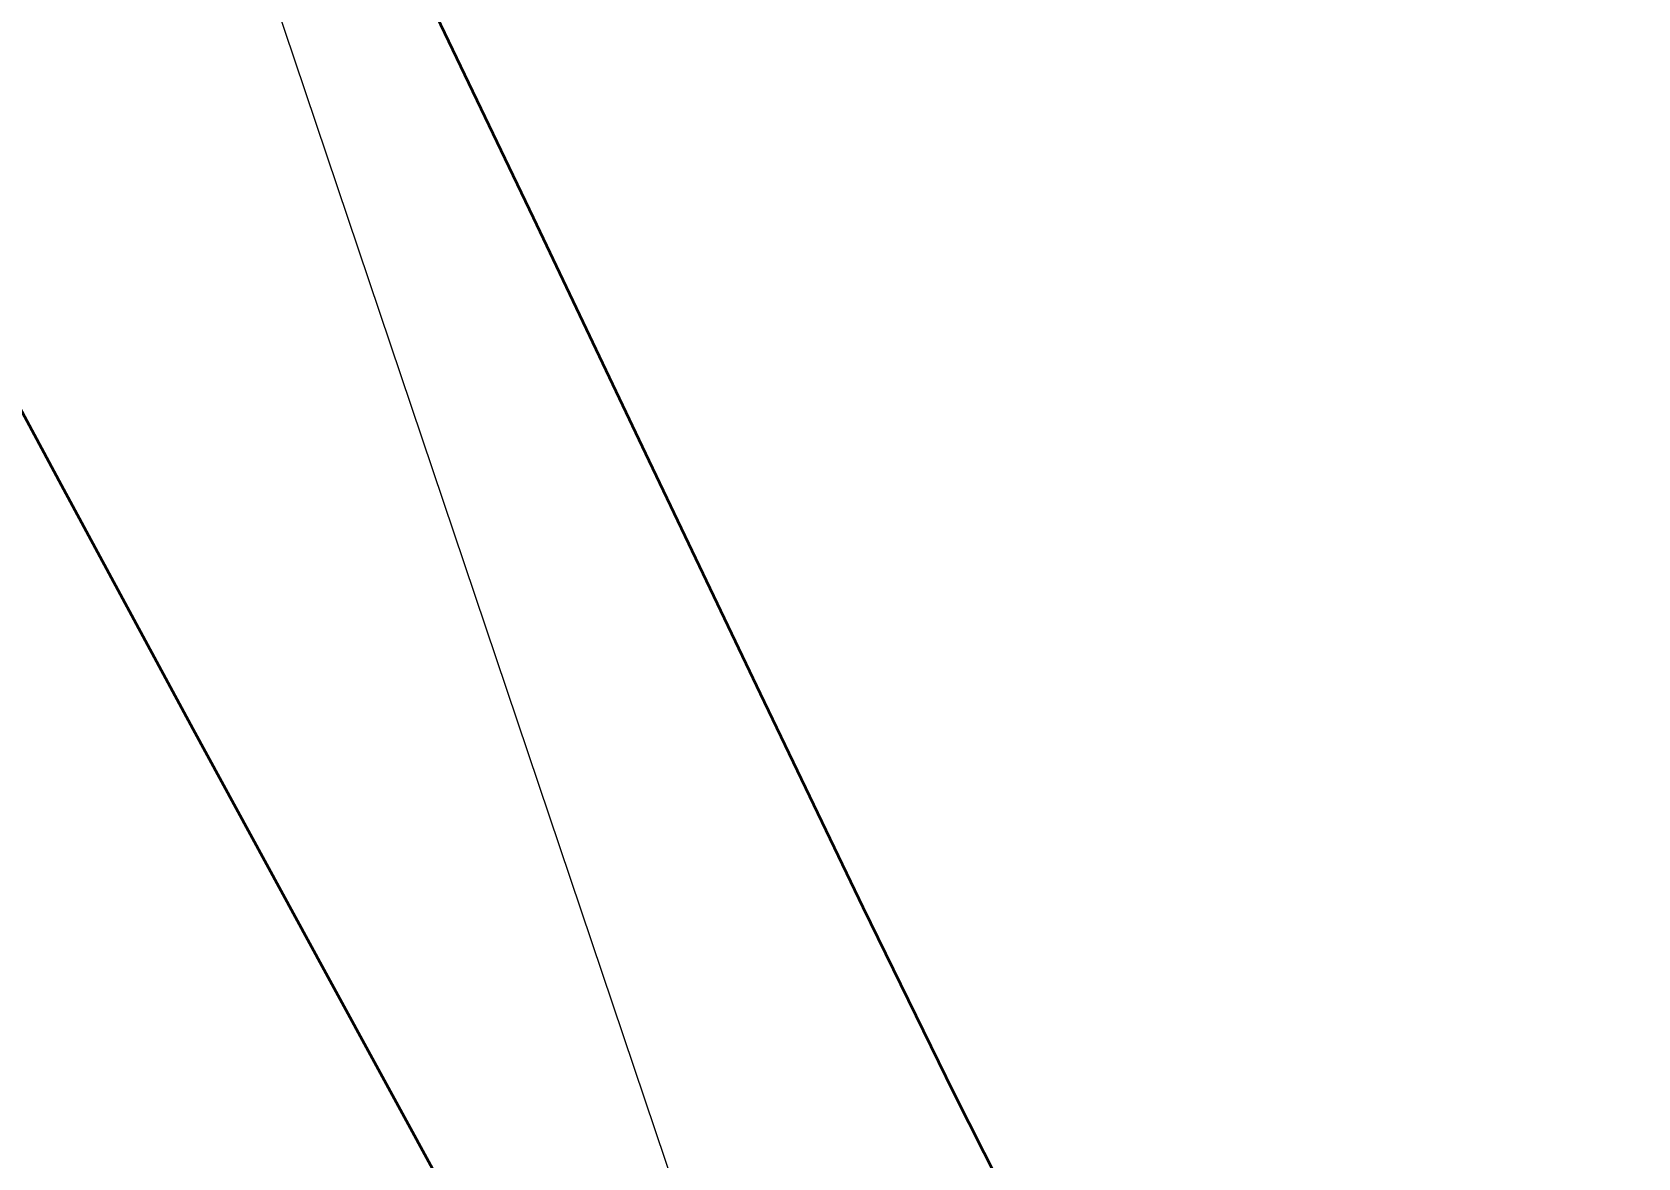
# Model space of a CAD drawing. Header units: millimetres. Extents: x 563604 to 809435, y 2337 to 1331933.
# Drawn here: x 736215 to 741811, y 1252899 to 1256821 of the extents above; entities that cross this region are included whole.
import ezdxf

# ---------------------------------------------------------------- set-up
doc = ezdxf.new("R2010")
doc.units = ezdxf.units.MM
for name, color, linetype, lineweight in [('A-ANNO-DIMS', 211, 'Continuous', 9), ('A-ANNO-DIMS-340', 211, 'Continuous', 9), ('DM CAI-1', 9, 'Continuous', 35), ('MEP DUONG NHUA-1', 253, 'Continuous', 9), ('NCV_TKCS_HIEN TRANG_251226_dwg-1', 253, 'Continuous', 9)]:
    doc.layers.add(name, color=color, linetype=linetype, lineweight=lineweight)
doc.styles.add('Arial_2', font='arial_0.ttf', dxfattribs={"width": 0.9, "height": 1360})
doc.dimstyles.new('1_Dim_chi_tiet_khu_đất_1', dxfattribs={"dimscale": 304.8, "dimtxt": 1387.552784, "dimasz": 1.338583, "dimexe": 1.115486, "dimexo": 0.0625, "dimgap": 0.111549, "dimtad": 1, "dimdec": 0, "dimrnd": 5, "dimzin": 0, "dimdsep": 46, "dimtxsty": 'Arial_2', "dimblk1": 'OBLIQUE', "dimblk2": 'OBLIQUE', "dimsah": 1, "dimcen": 0.09, "dimdle": 1.115486, "dimazin": 0, "dimtfac": 1, "dimtdec": 4, "dimtix": 1, "dimtmove": 0, "dimatfit": 3, "dimfxl": 3.346457, "dimfxlon": 1, "dimtvp": 1, "dimtolj": 1, "dimtzin": 0, "dimarcsym": 2})

# ---------------------------------------------------------------- blocks, each defined once
blk = doc.blocks.new('NCV_TKCS_HIEN TRANG_251226_dwg-1595164-TỔNG THỂ_HIỆN TRẠNG KHU ĐẤT')
at = {"layer": 'DM CAI-1', "flags": 128}
for points in [[(739115.4, 1248735.4), (739161.6, 1249076.4), (739193.2, 1249350.8), (739203.5, 1249578.3), (739185.2, 1249784.8), (739130.7, 1249996.6), (739032.8, 1250239.5), (738884.2, 1250539.7), (738677.4, 1250923.2), (738405, 1251416.1), (738063.9, 1252034.8), (737667.2, 1252757.8), (737232.2, 1253554.1), (736776.4, 1254392.6), (736317, 1255242), (735871.4, 1256071.5), (735456.9, 1256849.8)], [(737553.1, 1257024.7), (737960.6, 1256175.3), (738364.5, 1255328.8), (738751.9, 1254517.1), (739110.1, 1253772.3), (739426.2, 1253126.3), (739690.8, 1252603.1)]]:
    blk.add_lwpolyline(points, dxfattribs=at)
at = {"layer": 'MEP DUONG NHUA-1', "flags": 128}
blk.add_lwpolyline([(716231.5, 1321591.7), (717133.5, 1319975.5), (720696.1, 1309813.7), (723366.6, 1301357.1), (725670.4, 1294397), (733749.3, 1266649), (735367.7, 1261954.8), (739458.1, 1249812.8), (743658, 1235750.6), (749920.1, 1214169.6), (754437.4, 1199109), (756928.6, 1191184.1), (760666.8, 1178214.1), (762672.6, 1171661.4), (768012.8, 1151455.6)], dxfattribs=at)
blk = doc.blocks.new('DIMBLOCK1-TỔNG THỂ_HIỆN TRẠNG KHU ĐẤT')
at = {"layer": 'A-ANNO-DIMS-340'}
for p, q in [((741408.5, 1206190.7), (721160, 1273417.7)), ((720281.4, 1272798), (721583.6, 1273190.2)), ((721258.1, 1273092.1), (720281.4, 1272798)), ((740333.8, 1206222.1), (741636, 1206614.3)), ((741310.4, 1206516.3), (740333.8, 1206222.1))]:
    blk.add_line(p, q, dxfattribs=at)
at = {"layer": 'A-ANNO-DIMS-340', "lineweight": 25}
for p, q in [((721258.1, 1273092.1), (721003.9, 1273228.6)), ((721258.1, 1273092.1), (721512.3, 1272955.6)), ((741310.4, 1206516.3), (741056.3, 1206652.8)), ((741310.4, 1206516.3), (741564.6, 1206379.8))]:
    blk.add_line(p, q, dxfattribs=at)
at = {"layer": 'A-ANNO-DIMS-340', "color": 0, "insert": (732330.2, 1242571.6), "char_height": 1360, "width": 5635.599, "attachment_point": 1, "rotation": 286.7621, "line_spacing_factor": 0.941778, "style": 'Arial_2'}
blk.add_mtext('69530', dxfattribs=at)
blk = doc.blocks.new('_Oblique')
at = {"color": 0, "linetype": 'ByBlock', "lineweight": -2}
blk.add_line((-0.5, -0.5), (0.5, 0.5), dxfattribs=at)

msp = doc.modelspace()

# ---------------------------------------------------------------- block references
at = {"layer": 'NCV_TKCS_HIEN TRANG_251226_dwg-1'}
msp.add_blockref('NCV_TKCS_HIEN TRANG_251226_dwg-1595164-TỔNG THỂ_HIỆN TRẠNG KHU ĐẤT', (0, 0), dxfattribs=at)

# ---------------------------------------------------------------- dimensions: what is measured, and where the dimension line sits
at = {"layer": 'A-ANNO-DIMS'}
dim = msp.add_linear_dim(base=(721258.1, 1273092.1), p1=(740333.8, 1206222.1), p2=(720281.4, 1272798), angle=286.7621, dimstyle='1_Dim_chi_tiet_khu_đất_1', override={"dimpost": '<>', "dimfxl": 69530.142663}, dxfattribs=at)
dim.commit()
dim.dimension.update_dxf_attribs({"geometry": 'DIMBLOCK1-TỔNG THỂ_HIỆN TRẠNG KHU ĐẤT', "text_midpoint": (731982.1, 1240014.4)})

doc.saveas('drawing.dxf')
